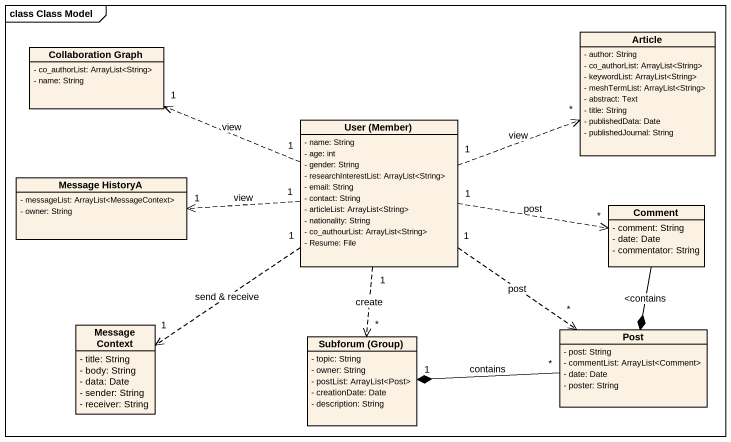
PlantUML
@startuml
mainframe class Class Model
hide circle
hide empty members
skinparam classAttributeIconSize 0
class Article {
  - author: String
  - co_authorList: ArrayList<String>
  - keywordList: ArrayList<String>
  - meshTermList: ArrayList<String>
  - abstract: Text
  - title: String
  - publishedData: Date
  - publishedJournal: String
}
class "Collaboration Graph" as Collaboration_Graph {
  - co_authorList: ArrayList<String>
  - name: String
}
class "User (Member)" as User_Member {
  - name: String
  - age: int
  - gender: String
  - researchInterestList: ArrayList<String>
  - email: String
  - contact: String
  - articleList: ArrayList<String>
  - nationality: String
  - co_authourList: ArrayList<String>
  - Resume: File
}
class "Message HistoryA" as Message_HistoryA {
  - messageList: ArrayList<MessageContext>
  - owner: String
}
class Comment {
  - comment: String
  - date: Date
  - commentator: String
}
class "Message Context" as Message_Context {
  - title: String
  - body: String
  - data: Date
  - sender: String
  - receiver: String
}
class "Subforum (Group)" as Subforum_Group {
  - topic: String
  - owner: String
  - postList: ArrayList<Post>
  - creationDate: Date
  - description: String
}
class Post {
  - post: String
  - commentList: ArrayList<Comment>
  - date: Date
  - poster: String
}
User_Member "1" .right.> "*" Article : view
User_Member "1" .left.> "1" Collaboration_Graph : view
User_Member "1" .left.> "1" Message_HistoryA : view
User_Member "1" .right.> "*" Comment : post
User_Member "1" ..> "1" Message_Context : send & receive
User_Member "1" ..> "*" Subforum_Group : create
User_Member "1" ..> "*" Post : post
Comment --* Post : <contains
Post "*" -left-* "1" Subforum_Group : contains
@enduml
